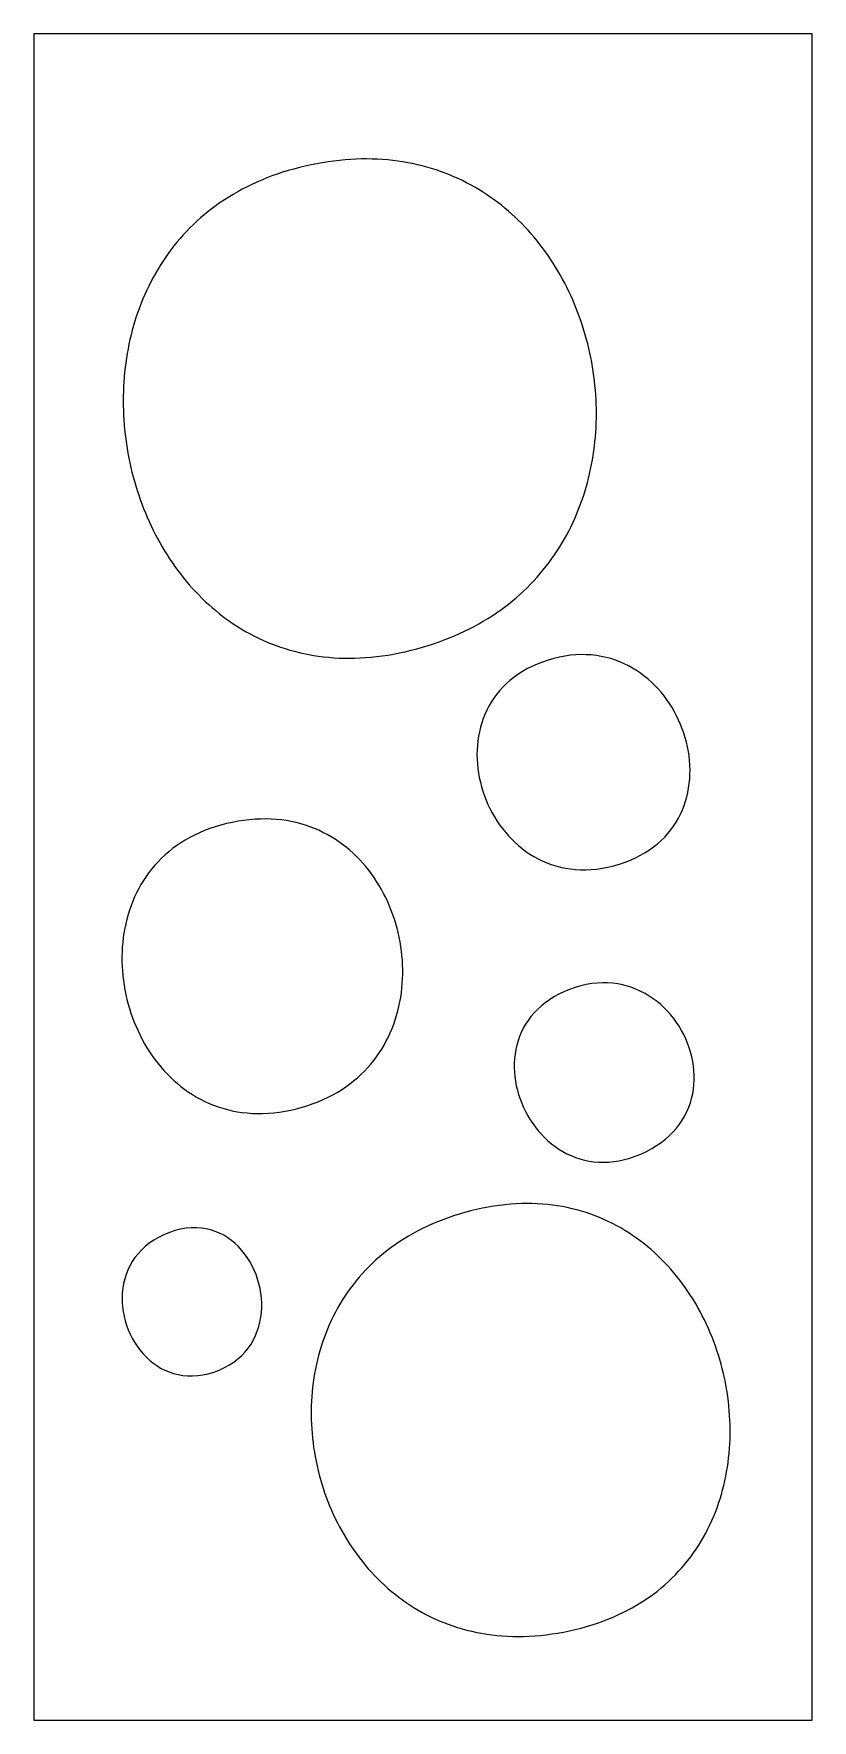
# Model space of a CAD drawing. Header units: millimetres. Extents: x 45 to 154, y 24 to 260.
import ezdxf

# ---------------------------------------------------------------- set-up
doc = ezdxf.new("R2010")
doc.units = ezdxf.units.MM
doc.layers.get('0').update_dxf_attribs({"linetype": 'CONTINUOUS'})

msp = doc.modelspace()

# ---------------------------------------------------------------- linework, layer by layer
for p, q in [((80.6144, 240.8443), (79.8471, 240.6076)), ((81.3956, 241.0672), (80.6144, 240.8443)), ((82.1908, 241.276), (81.3956, 241.0672)), ((83, 241.4707), (82.1908, 241.276)), ((83.8216, 241.6507), (83, 241.4706)), ((84.6361, 241.8125), (83.8216, 241.6507)), ((85.4437, 241.9562), (84.6361, 241.8125)), ((86.2441, 242.0819), (85.4437, 241.9562)), ((87.0374, 242.19), (86.2441, 242.0819)), ((87.8235, 242.2805), (87.0374, 242.19)), ((88.6023, 242.3538), (87.8235, 242.2805)), ((89.3739, 242.4099), (88.6023, 242.3538)), ((90.1382, 242.4492), (89.3739, 242.4099)), ((90.8951, 242.4717), (90.1382, 242.4492)), ((91.6446, 242.4778), (90.8951, 242.4717)), ((92.3867, 242.4675), (91.6446, 242.4778)), ((93.1212, 242.4412), (92.3867, 242.4675)), ((93.8482, 242.399), (93.1212, 242.4412)), ((94.5677, 242.3411), (93.8482, 242.399)), ((95.2795, 242.2677), (94.5677, 242.3411)), ((95.9836, 242.1791), (95.2795, 242.2677)), ((96.6801, 242.0754), (95.9836, 242.1791)), ((97.3688, 241.9568), (96.6801, 242.0754)), ((98.0497, 241.8236), (97.3688, 241.9568)), ((98.7227, 241.6759), (98.0497, 241.8236)), ((99.3879, 241.5139), (98.7227, 241.6759)), ((100.0452, 241.3379), (99.3879, 241.5139)), ((100.6944, 241.148), (100.0452, 241.3379)), ((101.3357, 240.9445), (100.6944, 241.148)), ((101.9689, 240.7276), (101.3357, 240.9445)), ((102.594, 240.4974), (101.9689, 240.7276)), ((74.8612, 238.5807), (74.2035, 238.2409)), ((75.5325, 238.9083), (74.8612, 238.5807)), ((76.2174, 239.2236), (75.5325, 238.9083)), ((76.9159, 239.5264), (76.2174, 239.2236)), ((77.6281, 239.8164), (76.9159, 239.5264)), ((78.354, 240.0934), (77.6281, 239.8164)), ((79.0936, 240.3572), (78.354, 240.0934)), ((79.8471, 240.6076), (79.0936, 240.3572)), ((103.211, 240.2541), (102.594, 240.4974)), ((103.8197, 239.998), (103.211, 240.2541)), ((104.4203, 239.7293), (103.8197, 239.998)), ((105.0126, 239.4482), (104.4203, 239.7293)), ((105.5965, 239.1548), (105.0126, 239.4482)), ((106.1721, 238.8495), (105.5965, 239.1548)), ((106.7393, 238.5322), (106.1721, 238.8495)), ((107.2981, 238.2034), (106.7393, 238.5322)), ((71.1162, 236.3681), (70.5387, 235.9603)), ((71.7069, 236.7652), (71.1162, 236.3681)), ((72.311, 237.1512), (71.7069, 236.7652)), ((72.9284, 237.526), (72.311, 237.1512)), ((73.5592, 237.8893), (72.9284, 237.526)), ((74.2035, 238.2409), (73.5592, 237.8893)), ((107.8483, 237.8632), (107.2981, 238.2034)), ((108.39, 237.5117), (107.8483, 237.8632)), ((108.9232, 237.1493), (108.39, 237.5117)), ((109.4477, 236.776), (108.9232, 237.1493)), ((109.9636, 236.3922), (109.4477, 236.776)), ((110.4707, 235.9979), (109.9636, 236.3922)), ((67.8487, 233.7667), (67.3499, 233.2986)), ((68.3606, 234.2252), (67.8487, 233.7667)), ((68.8854, 234.6741), (68.3606, 234.2252)), ((69.4234, 235.1131), (68.8854, 234.6741)), ((69.9745, 235.5418), (69.4234, 235.1131)), ((70.5387, 235.9603), (69.9745, 235.5418)), ((110.9691, 235.5934), (110.4707, 235.9979)), ((111.4587, 235.179), (110.9691, 235.5934)), ((111.9395, 234.7548), (111.4587, 235.179)), ((112.4114, 234.3209), (111.9395, 234.7548)), ((112.8744, 233.8777), (112.4114, 234.3209)), ((113.3284, 233.4254), (112.8744, 233.8777)), ((65.4836, 231.3357), (65.0491, 230.8234)), ((65.9309, 231.8396), (65.4836, 231.3357)), ((66.3911, 232.3348), (65.9309, 231.8396)), ((66.864, 232.8212), (66.3911, 232.3348)), ((67.3499, 233.2986), (66.864, 232.8212)), ((113.7734, 232.964), (113.3284, 233.4254)), ((114.2093, 232.4939), (113.7734, 232.964)), ((114.6361, 232.0152), (114.2093, 232.4939)), ((115.0538, 231.5281), (114.6361, 232.0152)), ((115.4624, 231.0329), (115.0538, 231.5281)), ((63.8216, 229.2384), (63.4377, 228.6947)), ((64.2181, 229.7745), (63.8216, 229.2384)), ((64.6273, 230.303), (64.2181, 229.7745)), ((65.0491, 230.8234), (64.6273, 230.303)), ((115.8616, 230.5297), (115.4624, 231.0329)), ((116.2517, 230.0188), (115.8616, 230.5297)), ((116.6324, 229.5003), (116.2517, 230.0188)), ((117.0037, 228.9744), (116.6324, 229.5003)), ((117.3656, 228.4414), (117.0037, 228.9744)), ((62.361, 227.0206), (62.027, 226.4489)), ((62.7075, 227.5856), (62.361, 227.0206)), ((63.0663, 228.1437), (62.7075, 227.5856)), ((63.4377, 228.6947), (63.0663, 228.1437)), ((117.7181, 227.9015), (117.3656, 228.4414)), ((118.0612, 227.3548), (117.7181, 227.9015)), ((118.3946, 226.8016), (118.0612, 227.3548)), ((118.7185, 226.242), (118.3946, 226.8016)), ((61.0989, 224.6962), (60.8141, 224.1002)), ((61.396, 225.2865), (61.0989, 224.6962)), ((61.7054, 225.8708), (61.396, 225.2865)), ((62.027, 226.4489), (61.7054, 225.8708)), ((119.0328, 225.6764), (118.7185, 226.242)), ((119.3374, 225.1047), (119.0328, 225.6764)), ((119.6324, 224.5274), (119.3374, 225.1047)), ((119.9175, 223.9446), (119.6324, 224.5274)), ((60.0324, 222.2794), (59.796, 221.6623)), ((60.2809, 222.8915), (60.0324, 222.2794)), ((60.5414, 223.4985), (60.2809, 222.8915)), ((60.8141, 224.1002), (60.5414, 223.4985)), ((120.1929, 223.3564), (119.9175, 223.9446)), ((120.4585, 222.7631), (120.1929, 223.3564)), ((120.7141, 222.1649), (120.4585, 222.7631)), ((120.9599, 221.562), (120.7141, 222.1649)), ((59.1586, 219.7839), (58.9699, 219.1494)), ((59.3592, 220.4144), (59.1586, 219.7839)), ((59.5716, 221.0406), (59.3592, 220.4144)), ((59.796, 221.6623), (59.5716, 221.0406)), ((121.1956, 220.9545), (120.9599, 221.562)), ((121.4214, 220.3428), (121.1956, 220.9545)), ((121.6371, 219.727), (121.4214, 220.3428)), ((121.8428, 219.1073), (121.6371, 219.727)), ((58.4746, 217.2238), (58.3329, 216.5753)), ((58.628, 217.8691), (58.4746, 217.2238)), ((58.7931, 218.511), (58.628, 217.8691)), ((58.9699, 219.1494), (58.7931, 218.511)), ((122.0382, 218.4839), (121.8428, 219.1073)), ((122.2235, 217.857), (122.0382, 218.4839)), ((122.3986, 217.2268), (122.2235, 217.857)), ((122.5634, 216.5935), (122.3986, 217.2268)), ((58.0844, 215.2697), (57.9775, 214.613)), ((58.2029, 215.9239), (58.0844, 215.2697)), ((58.3329, 216.5753), (58.2029, 215.9239)), ((122.7179, 215.9573), (122.5634, 216.5935)), ((122.8621, 215.3185), (122.7179, 215.9573)), ((122.9958, 214.6772), (122.8621, 215.3185)), ((57.7256, 212.6301), (57.6644, 211.9656)), ((57.7982, 213.293), (57.7256, 212.6301)), ((57.8821, 213.9541), (57.7982, 213.293)), ((57.9775, 214.613), (57.8821, 213.9541)), ((123.1191, 214.0336), (122.9958, 214.6772)), ((123.2319, 213.388), (123.1191, 214.0336)), ((123.3342, 212.7405), (123.2319, 213.388)), ((123.4259, 212.0913), (123.3342, 212.7405)), ((57.576, 210.6324), (57.5486, 209.9643)), ((57.6146, 211.2996), (57.576, 210.6324)), ((57.6644, 211.9656), (57.6146, 211.2996)), ((123.507, 211.4407), (123.4259, 212.0913)), ((123.5775, 210.7888), (123.507, 211.4407)), ((123.6372, 210.1358), (123.5775, 210.7888)), ((123.6862, 209.482), (123.6372, 210.1358)), ((57.5325, 209.2954), (57.5274, 208.6259)), ((57.5274, 208.6259), (57.5335, 207.9561)), ((57.5486, 209.9643), (57.5325, 209.2954)), ((57.5335, 207.9561), (57.5506, 207.2862)), ((123.7244, 208.8276), (123.6862, 209.482)), ((123.7517, 208.1727), (123.7244, 208.8276)), ((123.7682, 207.5176), (123.7517, 208.1727)), ((57.5506, 207.2862), (57.5787, 206.6164)), ((57.5787, 206.6164), (57.6178, 205.9469)), ((57.6178, 205.9469), (57.6677, 205.278)), ((123.7246, 204.8988), (123.752, 205.5528)), ((123.752, 205.5528), (123.7684, 206.2075)), ((123.7738, 206.8625), (123.7682, 207.5176)), ((123.7684, 206.2075), (123.7738, 206.8625)), ((57.6677, 205.278), (57.7286, 204.6098)), ((57.7286, 204.6098), (57.8002, 203.9426)), ((57.8002, 203.9426), (57.8827, 203.2766)), ((57.8827, 203.2766), (57.9758, 202.6121)), ((123.5755, 202.9421), (123.6364, 203.5932)), ((123.6364, 203.5932), (123.686, 204.2455)), ((123.686, 204.2455), (123.7246, 204.8988)), ((57.9758, 202.6121), (58.0797, 201.9491)), ((58.0797, 201.9491), (58.1942, 201.288)), ((58.1942, 201.288), (58.3193, 200.629)), ((58.3193, 200.629), (58.4549, 199.9723)), ((123.2194, 200.3536), (123.3254, 200.9979)), ((123.3254, 200.9979), (123.4201, 201.6443)), ((123.4201, 201.6443), (123.5034, 202.2924)), ((123.5034, 202.2924), (123.5755, 202.9421)), ((58.4549, 199.9723), (58.6011, 199.318)), ((58.6011, 199.318), (58.7577, 198.6665)), ((58.7577, 198.6665), (58.9247, 198.018)), ((122.681, 197.8002), (122.8328, 198.4346)), ((122.8328, 198.4346), (122.9732, 199.0717)), ((122.9732, 199.0717), (123.102, 199.7114)), ((123.102, 199.7114), (123.2194, 200.3536)), ((58.9247, 198.018), (59.1021, 197.3726)), ((59.1021, 197.3726), (59.2898, 196.7305)), ((59.2898, 196.7305), (59.4878, 196.0921)), ((59.4878, 196.0921), (59.696, 195.4575)), ((121.9574, 195.295), (122.1558, 195.9161)), ((122.1558, 195.9161), (122.3425, 196.5408)), ((122.3425, 196.5408), (122.5176, 197.1689)), ((122.5176, 197.1689), (122.681, 197.8002)), ((59.696, 195.4575), (59.9144, 194.8269)), ((59.9144, 194.8269), (60.143, 194.2006)), ((60.143, 194.2006), (60.3816, 193.5787)), ((60.3816, 193.5787), (60.6303, 192.9616)), ((121.2916, 193.4556), (121.5254, 194.0646)), ((121.5254, 194.0646), (121.7473, 194.6778)), ((121.7473, 194.6778), (121.9574, 195.295)), ((60.6303, 192.9616), (60.889, 192.3493)), ((60.889, 192.3493), (61.1577, 191.7422)), ((61.1577, 191.7422), (61.4363, 191.1404)), ((120.2374, 191.066), (120.5189, 191.656)), ((120.5189, 191.656), (120.7884, 192.2511)), ((120.7884, 192.2511), (121.046, 192.851)), ((121.046, 192.851), (121.2916, 193.4556)), ((61.4363, 191.1404), (61.7247, 190.5441)), ((61.7247, 190.5441), (62.023, 189.9537)), ((62.023, 189.9537), (62.3311, 189.3692)), ((62.3311, 189.3692), (62.6489, 188.791)), ((118.9905, 188.7603), (119.3204, 189.3281)), ((119.3204, 189.3281), (119.6382, 189.9018)), ((119.6382, 189.9018), (119.9439, 190.4812)), ((119.9439, 190.4812), (120.2374, 191.066)), ((62.6489, 188.791), (62.9764, 188.2192)), ((62.9764, 188.2192), (63.3135, 187.654)), ((63.3135, 187.654), (63.6602, 187.0957)), ((63.6602, 187.0957), (64.0165, 186.5445)), ((64.0165, 186.5445), (64.3823, 186.0006)), ((117.1565, 186.0161), (117.548, 186.5516)), ((117.548, 186.5516), (117.9271, 187.094)), ((117.9271, 187.094), (118.2938, 187.643)), ((118.2938, 187.643), (118.6483, 188.1985)), ((118.6483, 188.1985), (118.9905, 188.7603)), ((64.3823, 186.0006), (64.7575, 185.4643)), ((64.7575, 185.4643), (65.1422, 184.9357)), ((65.1422, 184.9357), (65.5363, 184.415)), ((65.5363, 184.415), (65.9396, 183.9025)), ((115.4657, 183.9468), (115.9072, 184.4528)), ((115.9072, 184.4528), (116.3361, 184.9665)), ((116.3361, 184.9665), (116.7526, 185.4876)), ((116.7526, 185.4876), (117.1565, 186.0161)), ((65.9396, 183.9025), (66.3523, 183.3984)), ((66.3523, 183.3984), (66.7742, 182.9029)), ((66.7742, 182.9029), (67.2052, 182.4163)), ((67.2052, 182.4163), (67.6455, 181.9387)), ((67.6455, 181.9387), (68.0948, 181.4704)), ((113.0681, 181.5391), (113.5731, 182.0037)), ((113.5731, 182.0037), (114.0653, 182.4769)), ((114.0653, 182.4769), (114.5448, 182.9586)), ((114.5448, 182.9586), (115.0116, 183.4487)), ((115.0116, 183.4487), (115.4657, 183.9468)), ((68.0948, 181.4704), (68.5532, 181.0116)), ((68.5532, 181.0116), (69.0206, 180.5625)), ((69.0206, 180.5625), (69.4969, 180.1233)), ((69.4969, 180.1233), (69.9822, 179.6942)), ((69.9822, 179.6942), (70.4764, 179.2755)), ((110.3498, 179.3541), (110.9194, 179.7721)), ((110.9194, 179.7721), (111.476, 180.1998)), ((111.476, 180.1998), (112.0196, 180.637)), ((112.0196, 180.637), (112.5503, 181.0835)), ((112.5503, 181.0835), (113.0681, 181.5391)), ((70.4764, 179.2755), (70.9794, 178.8674)), ((70.9794, 178.8674), (71.4911, 178.4701)), ((71.4911, 178.4701), (72.0116, 178.0838)), ((72.0116, 178.0838), (72.5408, 177.7087)), ((72.5408, 177.7087), (73.0787, 177.3451)), ((73.0787, 177.3451), (73.6251, 176.9931)), ((105.9951, 176.7173), (106.6569, 177.0616)), ((106.6569, 177.0616), (107.3054, 177.417)), ((107.3054, 177.417), (107.9406, 177.7834)), ((107.9406, 177.7834), (108.5627, 178.1605)), ((108.5627, 178.1605), (109.1715, 178.5481)), ((109.1715, 178.5481), (109.7672, 178.946)), ((109.7672, 178.946), (110.3498, 179.3541)), ((73.6251, 176.9931), (74.1801, 176.6531)), ((74.1801, 176.6531), (74.7437, 176.3251)), ((74.7437, 176.3251), (75.3156, 176.0095)), ((75.3156, 176.0095), (75.8961, 175.7064)), ((75.8961, 175.7064), (76.4848, 175.4161)), ((76.4848, 175.4161), (77.082, 175.1388)), ((77.082, 175.1388), (77.6874, 174.8746)), ((77.6874, 174.8746), (78.301, 174.6239)), ((100.9863, 174.6361), (101.7425, 174.8968)), ((101.7425, 174.8968), (102.485, 175.17)), ((102.485, 175.17), (103.214, 175.4555)), ((103.214, 175.4555), (103.9295, 175.7533)), ((103.9295, 175.7533), (104.6314, 176.0629)), ((104.6314, 176.0629), (105.32, 176.3843)), ((105.32, 176.3843), (105.9951, 176.7173)), ((78.301, 174.6239), (78.9228, 174.3868)), ((78.9228, 174.3868), (79.5528, 174.1635)), ((79.5528, 174.1635), (80.1909, 173.9544)), ((80.1909, 173.9544), (80.8371, 173.7595)), ((80.8371, 173.7595), (81.4913, 173.5791)), ((81.4913, 173.5791), (82.1534, 173.4134)), ((82.1534, 173.4134), (82.8235, 173.2627)), ((82.8235, 173.2627), (83.5014, 173.1272)), ((83.5014, 173.1272), (84.1872, 173.007)), ((84.1872, 173.007), (84.8807, 172.9024)), ((84.8807, 172.9024), (85.582, 172.8136)), ((85.582, 172.8136), (86.291, 172.7409)), ((86.291, 172.7409), (87.0077, 172.6844)), ((87.0077, 172.6844), (87.732, 172.6444)), ((87.732, 172.6444), (88.4638, 172.6211)), ((88.4638, 172.6211), (89.2031, 172.6147)), ((89.2031, 172.6147), (89.9499, 172.6254)), ((89.9499, 172.6254), (90.7042, 172.6535)), ((90.7042, 172.6535), (91.4658, 172.6991)), ((91.4658, 172.6991), (92.2347, 172.7625)), ((92.2347, 172.7625), (93.011, 172.8439)), ((93.011, 172.8439), (93.7945, 172.9435)), ((93.7945, 172.9435), (94.5851, 173.0615)), ((94.5851, 173.0615), (95.383, 173.1982)), ((95.383, 173.1982), (96.1879, 173.3538)), ((96.1879, 173.3538), (97, 173.5285)), ((97, 173.5285), (97.8248, 173.7232)), ((97.8248, 173.7232), (98.6358, 173.9316)), ((98.6358, 173.9316), (99.433, 174.1534)), ((99.433, 174.1534), (100.2165, 174.3883)), ((100.2165, 174.3883), (100.9863, 174.6361)), ((117, 172.3472), (116.2125, 172.0813)), ((117.7993, 172.5772), (117, 172.3472)), ((118.5876, 172.765), (117.7993, 172.5772)), ((119.3646, 172.9117), (118.5876, 172.765)), ((120.1298, 173.0184), (119.3646, 172.9117)), ((120.8829, 173.086), (120.1298, 173.0184)), ((121.6235, 173.1157), (120.8829, 173.086)), ((122.3513, 173.1083), (121.6235, 173.1157)), ((123.0658, 173.0651), (122.3513, 173.1083)), ((123.7668, 172.987), (123.0658, 173.0651)), ((124.4538, 172.875), (123.7668, 172.987)), ((125.1265, 172.7303), (124.4538, 172.875)), ((125.7845, 172.5538), (125.1265, 172.7303)), ((126.4275, 172.3466), (125.7845, 172.5538)), ((127.055, 172.1097), (126.4275, 172.3466)), ((112.2145, 169.9395), (111.666, 169.5011)), ((112.796, 170.3563), (112.2145, 169.9395)), ((113.4111, 170.7506), (112.796, 170.3563)), ((114.0599, 171.1213), (113.4111, 170.7506)), ((114.7428, 171.4674), (114.0599, 171.1213)), ((115.4602, 171.7877), (114.7428, 171.4674)), ((116.2125, 172.0813), (115.4602, 171.7877)), ((127.6667, 171.8442), (127.055, 172.1097)), ((128.2622, 171.551), (127.6667, 171.8442)), ((128.8412, 171.2314), (128.2622, 171.551)), ((129.4033, 170.8862), (128.8412, 171.2314)), ((129.9481, 170.5165), (129.4033, 170.8862)), ((130.4752, 170.1234), (129.9481, 170.5165)), ((130.9844, 169.7079), (130.4752, 170.1234)), ((110.2157, 168.0676), (109.7961, 167.5538)), ((110.6669, 168.5641), (110.2157, 168.0676)), ((111.1503, 169.0423), (110.6669, 168.5641)), ((111.666, 169.5011), (111.1503, 169.0423)), ((131.4751, 169.271), (130.9844, 169.7079)), ((131.9471, 168.8138), (131.4751, 169.271)), ((132.4, 168.3374), (131.9471, 168.8138)), ((132.8334, 167.8427), (132.4, 168.3374)), ((133.2469, 167.3308), (132.8334, 167.8427)), ((108.4279, 165.3465), (108.1617, 164.7619)), ((108.7242, 165.919), (108.4279, 165.3465)), ((109.0507, 166.4784), (108.7242, 165.919)), ((109.4079, 167.0237), (109.0507, 166.4784)), ((109.7961, 167.5538), (109.4079, 167.0237)), ((133.6402, 166.8027), (133.2469, 167.3308)), ((134.0129, 166.2595), (133.6402, 166.8027)), ((134.3646, 165.7023), (134.0129, 166.2595)), ((134.695, 165.132), (134.3646, 165.7023)), ((107.5393, 162.9464), (107.3895, 162.3241)), ((107.7177, 163.5608), (107.5393, 162.9464)), ((107.9251, 164.1663), (107.7177, 163.5608)), ((108.1617, 164.7619), (107.9251, 164.1663)), ((135.0036, 164.5497), (134.695, 165.132)), ((135.2902, 163.9564), (135.0036, 164.5497)), ((135.5544, 163.3532), (135.2902, 163.9564)), ((135.7957, 162.7412), (135.5544, 163.3532)), ((107.1741, 161.0602), (107.108, 160.4207)), ((107.2679, 161.6951), (107.1741, 161.0602)), ((107.3895, 162.3241), (107.2679, 161.6951)), ((136.0138, 162.1213), (135.7957, 162.7412)), ((136.2084, 161.4946), (136.0138, 162.1213)), ((136.3791, 160.8621), (136.2084, 161.4946)), ((136.5255, 160.225), (136.3791, 160.8621)), ((107.069, 159.7776), (107.0568, 159.1318)), ((107.0568, 159.1318), (107.0712, 158.4845)), ((107.108, 160.4207), (107.069, 159.7776)), ((107.0712, 158.4845), (107.1117, 157.8367)), ((136.6472, 159.5841), (136.5255, 160.225)), ((136.7439, 158.9406), (136.6472, 159.5841)), ((136.8151, 158.2955), (136.7439, 158.9406)), ((136.8607, 157.6498), (136.8151, 158.2955)), ((107.1117, 157.8367), (107.178, 157.1894)), ((107.178, 157.1894), (107.2697, 156.5438)), ((107.2697, 156.5438), (107.3866, 155.9008)), ((107.3866, 155.9008), (107.5282, 155.2615)), ((136.8389, 155.7199), (136.8729, 156.361)), ((136.88, 157.0046), (136.8607, 157.6498)), ((136.8729, 156.361), (136.88, 157.0046)), ((107.5282, 155.2615), (107.6942, 154.6269)), ((107.6942, 154.6269), (107.8843, 153.9982)), ((107.8843, 153.9982), (108.0982, 153.3763)), ((136.4267, 153.2018), (136.5719, 153.8223)), ((136.5719, 153.8223), (136.6888, 154.4495)), ((136.6888, 154.4495), (136.7776, 155.0823)), ((136.7776, 155.0823), (136.8389, 155.7199)), ((108.0982, 153.3763), (108.3353, 152.7623)), ((108.3353, 152.7623), (108.5955, 152.1572)), ((108.5955, 152.1572), (108.8784, 151.5622)), ((108.8784, 151.5622), (109.1836, 150.9781)), ((135.555, 150.8078), (135.8173, 151.391)), ((135.8173, 151.391), (136.0498, 151.9851)), ((136.0498, 151.9851), (136.2528, 152.5891)), ((136.2528, 152.5891), (136.4267, 153.2018)), ((69.6523, 148.7708), (68.9185, 148.4933)), ((70.4103, 149.026), (69.6523, 148.7708)), ((71.1928, 149.2582), (70.4103, 149.026)), ((72, 149.4668), (71.1928, 149.2582)), ((72.8205, 149.6494), (72, 149.4668)), ((73.6294, 149.8014), (72.8205, 149.6494)), ((74.4267, 149.9233), (73.6294, 149.8014)), ((75.2121, 150.0157), (74.4267, 149.9233)), ((75.9855, 150.0791), (75.2121, 150.0157)), ((76.7469, 150.1142), (75.9855, 150.0791)), ((77.496, 150.1214), (76.7469, 150.1142)), ((78.2329, 150.1015), (77.496, 150.1214)), ((78.9572, 150.0549), (78.2329, 150.1015)), ((79.669, 149.9822), (78.9572, 150.0549)), ((80.3681, 149.884), (79.669, 149.9822)), ((81.0544, 149.7609), (80.3681, 149.884)), ((81.7277, 149.6134), (81.0544, 149.7609)), ((82.388, 149.4422), (81.7277, 149.6134)), ((83.035, 149.2478), (82.388, 149.4422)), ((83.6687, 149.0307), (83.035, 149.2478)), ((84.289, 148.7916), (83.6687, 149.0307)), ((84.8957, 148.531), (84.289, 148.7916)), ((109.1836, 150.9781), (109.5108, 150.4062)), ((109.5108, 150.4062), (109.8597, 149.8475)), ((109.8597, 149.8475), (110.2298, 149.3029)), ((110.2298, 149.3029), (110.6208, 148.7736)), ((110.6208, 148.7736), (111.0325, 148.2606)), ((134.2001, 148.6045), (134.5854, 149.1338)), ((134.5854, 149.1338), (134.9394, 149.6782)), ((134.9394, 149.6782), (135.2625, 150.2365)), ((135.2625, 150.2365), (135.555, 150.8078)), ((65.0181, 146.3931), (64.4503, 145.9764)), ((65.6092, 146.7918), (65.0181, 146.3931)), ((66.2237, 147.1719), (65.6092, 146.7918)), ((66.8617, 147.5327), (66.2237, 147.1719)), ((67.5234, 147.8736), (66.8617, 147.5327)), ((68.209, 148.194), (67.5234, 147.8736)), ((68.9185, 148.4933), (68.209, 148.194)), ((85.4887, 148.2495), (84.8957, 148.531)), ((86.0678, 147.9477), (85.4887, 148.2495)), ((86.633, 147.6261), (86.0678, 147.9477)), ((87.1842, 147.2853), (86.633, 147.6261)), ((87.7211, 146.926), (87.1842, 147.2853)), ((88.2438, 146.5486), (87.7211, 146.926)), ((88.7519, 146.1537), (88.2438, 146.5486)), ((111.0325, 148.2606), (111.4644, 147.765)), ((111.4644, 147.765), (111.9162, 147.2877)), ((111.9162, 147.2877), (112.3875, 146.8299)), ((112.3875, 146.8299), (112.878, 146.3926)), ((112.878, 146.3926), (113.3874, 145.9769)), ((131.7909, 146.2199), (132.3383, 146.6584)), ((132.3383, 146.6584), (132.8526, 147.1172)), ((132.8526, 147.1172), (133.334, 147.5951)), ((133.334, 147.5951), (133.7831, 148.0913)), ((133.7831, 148.0913), (134.2001, 148.6045)), ((62.4086, 144.142), (61.9548, 143.6445)), ((62.8849, 144.6245), (62.4086, 144.142)), ((63.3839, 145.0915), (62.8849, 144.6245)), ((63.9056, 145.5424), (63.3839, 145.0915)), ((64.4503, 145.9764), (63.9056, 145.5424)), ((89.2455, 145.742), (88.7519, 146.1537)), ((89.7245, 145.3139), (89.2455, 145.742)), ((90.1885, 144.8701), (89.7245, 145.3139)), ((90.6377, 144.4112), (90.1885, 144.8701)), ((91.0718, 143.9377), (90.6377, 144.4112)), ((113.3874, 145.9769), (113.9153, 145.5837)), ((113.9153, 145.5837), (114.4614, 145.2142)), ((114.4614, 145.2142), (115.0253, 144.8694)), ((115.0253, 144.8694), (115.6066, 144.5503)), ((115.6066, 144.5503), (116.2051, 144.2581)), ((116.2051, 144.2581), (116.8203, 143.9937)), ((116.8203, 143.9937), (117.4519, 143.7581)), ((127, 143.804), (127.7897, 144.0717)), ((127.7897, 144.0717), (128.5438, 144.367)), ((128.5438, 144.367), (129.2625, 144.6888)), ((129.2625, 144.6888), (129.9462, 145.036)), ((129.9462, 145.036), (130.5952, 145.4076)), ((130.5952, 145.4076), (131.21, 145.8026)), ((131.21, 145.8026), (131.7909, 146.2199)), ((60.7268, 142.0691), (60.3615, 141.5183)), ((61.114, 142.6075), (60.7268, 142.0691)), ((61.5233, 143.1328), (61.114, 142.6075)), ((61.9548, 143.6445), (61.5233, 143.1328)), ((91.4907, 143.4501), (91.0718, 143.9377)), ((91.8942, 142.9492), (91.4907, 143.4501)), ((92.2824, 142.4353), (91.8942, 142.9492)), ((92.6549, 141.9092), (92.2824, 142.4353)), ((93.0118, 141.3714), (92.6549, 141.9092)), ((117.4519, 143.7581), (118.0997, 143.5526)), ((118.0997, 143.5526), (118.7631, 143.378)), ((118.7631, 143.378), (119.442, 143.2355)), ((119.442, 143.2355), (120.1358, 143.1261)), ((120.1358, 143.1261), (120.8444, 143.0508)), ((120.8444, 143.0508), (121.5673, 143.0107)), ((121.5673, 143.0107), (122.3042, 143.0069)), ((122.3042, 143.0069), (123.0547, 143.0404)), ((123.0547, 143.0404), (123.8186, 143.1122)), ((123.8186, 143.1122), (124.5954, 143.2234)), ((124.5954, 143.2234), (125.3848, 143.3751)), ((125.3848, 143.3751), (126.1864, 143.5682)), ((126.1864, 143.5682), (127, 143.804)), ((59.3953, 139.7976), (59.1161, 139.2033)), ((59.6959, 140.3819), (59.3953, 139.7976)), ((60.0179, 140.9557), (59.6959, 140.3819)), ((60.3615, 141.5183), (60.0179, 140.9557)), ((93.3528, 140.8224), (93.0118, 141.3714)), ((93.6779, 140.2629), (93.3528, 140.8224)), ((93.987, 139.6933), (93.6779, 140.2629)), ((94.2799, 139.1144), (93.987, 139.6933)), ((58.4045, 137.3673), (58.2089, 136.7396)), ((58.6208, 137.9876), (58.4045, 137.3673)), ((58.8579, 138.5998), (58.6208, 137.9876)), ((59.1161, 139.2033), (58.8579, 138.5998)), ((94.5564, 138.5266), (94.2799, 139.1144)), ((94.8165, 137.9305), (94.5564, 138.5266)), ((95.06, 137.3268), (94.8165, 137.9305)), ((95.2869, 136.7159), (95.06, 137.3268)), ((57.7446, 134.8181), (57.6303, 134.1669)), ((57.8791, 135.4644), (57.7446, 134.8181)), ((58.0338, 136.1051), (57.8791, 135.4644)), ((58.2089, 136.7396), (58.0338, 136.1051)), ((95.4969, 136.0985), (95.2869, 136.7159)), ((95.69, 135.4751), (95.4969, 136.0985)), ((95.8661, 134.8464), (95.69, 135.4751)), ((96.025, 134.2128), (95.8661, 134.8464)), ((57.4061, 132.1898), (57.3706, 131.525)), ((57.4612, 132.8521), (57.4061, 132.1898)), ((57.5358, 133.5114), (57.4612, 132.8521)), ((57.6303, 134.1669), (57.5358, 133.5114)), ((96.1665, 133.5749), (96.025, 134.2128)), ((96.2906, 132.9334), (96.1665, 133.5749)), ((96.3972, 132.2888), (96.2906, 132.9334)), ((96.4861, 131.6417), (96.3972, 132.2888)), ((57.3706, 131.525), (57.3544, 130.8584)), ((57.3544, 130.8584), (57.3573, 130.1906)), ((57.3573, 130.1906), (57.3793, 129.5222)), ((96.5571, 130.9926), (96.4861, 131.6417)), ((96.6103, 130.3422), (96.5571, 130.9926)), ((96.6453, 129.6909), (96.6103, 130.3422)), ((57.3793, 129.5222), (57.4201, 128.8538)), ((57.4201, 128.8538), (57.4797, 128.1861)), ((57.4797, 128.1861), (57.5579, 127.5197)), ((57.5579, 127.5197), (57.6545, 126.8552)), ((96.6026, 127.0894), (96.641, 127.7381)), ((96.641, 127.7381), (96.6608, 128.3883)), ((96.6622, 129.0394), (96.6453, 129.6909)), ((96.6608, 128.3883), (96.6622, 129.0394)), ((57.6545, 126.8552), (57.7693, 126.1932)), ((57.7693, 126.1932), (57.9023, 125.5343)), ((57.9023, 125.5343), (58.0533, 124.8792)), ((96.261, 124.5211), (96.3748, 125.158)), ((96.3748, 125.158), (96.4696, 125.7988)), ((96.4696, 125.7988), (96.5455, 126.4428)), ((96.5455, 126.4428), (96.6026, 127.0894)), ((117.8278, 125.2175), (117.1896, 124.8163)), ((118.5086, 125.5923), (117.8278, 125.2175)), ((119.2327, 125.9395), (118.5086, 125.5923)), ((120.0008, 126.2577), (119.2327, 125.9395)), ((120.7973, 126.5386), (120.0007, 126.2577)), ((121.5842, 126.7675), (120.7973, 126.5386)), ((122.3606, 126.9459), (121.5842, 126.7675)), ((123.1257, 127.0752), (122.3606, 126.9459)), ((123.8789, 127.157), (123.1257, 127.0752)), ((124.6195, 127.1928), (123.8789, 127.157)), ((125.3467, 127.1839), (124.6195, 127.1928)), ((126.0599, 127.1321), (125.3467, 127.1839)), ((126.7583, 127.0386), (126.0599, 127.1321)), ((127.4413, 126.905), (126.7583, 127.0386)), ((128.1082, 126.7329), (127.4413, 126.905)), ((128.7582, 126.5236), (128.1082, 126.7329)), ((129.3906, 126.2788), (128.7582, 126.5236)), ((130.0047, 125.9998), (129.3906, 126.2788)), ((130.5999, 125.6882), (130.0047, 125.9998)), ((131.1755, 125.3454), (130.5999, 125.6882)), ((131.7306, 124.973), (131.1755, 125.3454)), ((58.0533, 124.8792), (58.222, 124.2285)), ((58.222, 124.2285), (58.4085, 123.5828)), ((58.4085, 123.5828), (58.6124, 122.9427)), ((58.6124, 122.9427), (58.8338, 122.3089)), ((95.8038, 122.6387), (95.9756, 123.2608)), ((95.9756, 123.2608), (96.1279, 123.8885)), ((96.1279, 123.8885), (96.261, 124.5211)), ((115.051, 122.9767), (114.6169, 122.4651)), ((115.5247, 123.4691), (115.051, 122.9767)), ((116.0387, 123.9407), (115.5247, 123.4691)), ((116.5934, 124.3902), (116.0387, 123.9407)), ((117.1896, 124.8163), (116.5934, 124.3902)), ((132.2647, 124.5724), (131.7306, 124.973)), ((132.7769, 124.1452), (132.2647, 124.5724)), ((133.2667, 123.6929), (132.7769, 124.1452)), ((133.7333, 123.2168), (133.2667, 123.6929)), ((134.176, 122.7185), (133.7333, 123.2168)), ((58.8338, 122.3089), (59.0723, 121.682)), ((59.0723, 121.682), (59.3279, 121.0626)), ((59.3279, 121.0626), (59.6004, 120.4513)), ((59.6004, 120.4513), (59.8897, 119.8488)), ((94.92, 120.2169), (95.1707, 120.8112)), ((95.1707, 120.8112), (95.4015, 121.4133)), ((95.4015, 121.4133), (95.6125, 122.0227)), ((95.6125, 122.0227), (95.8038, 122.6387)), ((113.546, 120.8286), (113.2642, 120.2538)), ((113.865, 121.3897), (113.546, 120.8286)), ((114.2217, 121.9356), (113.865, 121.3897)), ((114.6169, 122.4651), (114.2217, 121.9356)), ((134.5941, 122.1996), (134.176, 122.7185)), ((134.9869, 121.6615), (134.5941, 122.1996)), ((135.3537, 121.1056), (134.9869, 121.6615)), ((135.6938, 120.5335), (135.3537, 121.1056)), ((136.0065, 119.9467), (135.6938, 120.5335)), ((59.8897, 119.8488), (60.1956, 119.2556)), ((60.1956, 119.2556), (60.518, 118.6724)), ((60.518, 118.6724), (60.8567, 118.0998)), ((60.8567, 118.0998), (61.2115, 117.5385)), ((93.7154, 117.9293), (94.047, 118.4866)), ((94.047, 118.4866), (94.3583, 119.054)), ((94.3583, 119.054), (94.6492, 119.6309)), ((94.6492, 119.6309), (94.92, 120.2169)), ((112.6358, 118.4614), (112.4966, 117.8459)), ((112.8097, 119.0689), (112.6358, 118.4614)), ((113.019, 119.6668), (112.8097, 119.0689)), ((113.2642, 120.2538), (113.019, 119.6668)), ((136.291, 119.3467), (136.0065, 119.9467)), ((136.5468, 118.7349), (136.291, 119.3467)), ((136.773, 118.1129), (136.5468, 118.7349)), ((136.9689, 117.4821), (136.773, 118.1129)), ((61.2115, 117.5385), (61.5823, 116.989)), ((61.5823, 116.989), (61.9691, 116.452)), ((61.9691, 116.452), (62.3715, 115.9281)), ((62.3715, 115.9281), (62.7894, 115.4179)), ((91.7464, 115.3146), (92.182, 115.8127)), ((92.182, 115.8127), (92.5966, 116.3238)), ((92.5966, 116.3238), (92.9903, 116.8473)), ((92.9903, 116.8473), (93.3632, 117.3827)), ((93.3632, 117.3827), (93.7154, 117.9293)), ((112.2814, 115.9648), (112.2751, 115.331)), ((112.32, 116.5962), (112.2814, 115.9648)), ((112.3915, 117.2237), (112.32, 116.5962)), ((112.4966, 117.8459), (112.3915, 117.2237)), ((137.134, 116.844), (136.9689, 117.4821)), ((137.2674, 116.2001), (137.134, 116.844)), ((137.3684, 115.552), (137.2674, 116.2001)), ((62.7894, 115.4179), (63.2228, 114.9221)), ((63.2228, 114.9221), (63.6715, 114.4412)), ((63.6715, 114.4412), (64.1352, 113.9759)), ((64.1352, 113.9759), (64.6139, 113.5269)), ((64.6139, 113.5269), (65.1074, 113.0947)), ((89.2481, 113.039), (89.7909, 113.4635)), ((89.7909, 113.4635), (90.3119, 113.904)), ((90.3119, 113.904), (90.8115, 114.3597)), ((90.8115, 114.3597), (91.2896, 114.8301)), ((91.2896, 114.8301), (91.7464, 115.3146)), ((112.2751, 115.331), (112.3005, 114.696)), ((112.3005, 114.696), (112.3571, 114.0613)), ((112.3571, 114.0613), (112.4441, 113.4284)), ((112.4441, 113.4284), (112.561, 112.7986)), ((137.4364, 114.9011), (137.3684, 115.552)), ((137.4351, 112.9465), (137.4705, 113.5968)), ((137.4707, 114.2489), (137.4364, 114.9011)), ((137.4705, 113.5968), (137.4707, 114.2489)), ((65.1074, 113.0947), (65.6155, 112.6799)), ((65.6155, 112.6799), (66.1382, 112.2832)), ((66.1382, 112.2832), (66.6752, 111.9053)), ((66.6752, 111.9053), (67.2264, 111.5466)), ((67.2264, 111.5466), (67.7916, 111.2079)), ((67.7916, 111.2079), (68.3708, 110.8898)), ((85.5297, 110.8568), (86.2051, 111.1742)), ((86.2051, 111.1742), (86.858, 111.5108)), ((86.858, 111.5108), (87.4887, 111.8662)), ((87.4887, 111.8662), (88.0972, 112.2397)), ((88.0972, 112.2397), (88.6836, 112.6309)), ((88.6836, 112.6309), (89.2481, 113.039)), ((112.561, 112.7986), (112.7072, 112.1732)), ((112.7072, 112.1732), (112.882, 111.5538)), ((112.882, 111.5538), (113.085, 110.9417)), ((113.085, 110.9417), (113.3153, 110.3383)), ((136.9281, 110.3917), (137.1111, 111.0204)), ((137.1111, 111.0204), (137.2562, 111.6568)), ((137.2562, 111.6568), (137.3639, 112.2993)), ((137.3639, 112.2993), (137.4351, 112.9465)), ((68.3708, 110.8898), (68.9637, 110.5928)), ((68.9637, 110.5928), (69.5702, 110.3177)), ((69.5702, 110.3177), (70.1901, 110.065)), ((70.1901, 110.065), (70.8233, 109.8354)), ((70.8233, 109.8354), (71.4697, 109.6295)), ((71.4697, 109.6295), (72.1291, 109.4478)), ((72.1291, 109.4478), (72.8013, 109.2911)), ((72.8013, 109.2911), (73.4862, 109.1599)), ((73.4862, 109.1599), (74.1836, 109.0549)), ((74.1836, 109.0549), (74.8934, 108.9767)), ((74.8934, 108.9767), (75.6155, 108.926)), ((75.6155, 108.926), (76.3496, 108.9032)), ((76.3496, 108.9032), (77.0957, 108.9091)), ((77.0957, 108.9091), (77.8536, 108.9443)), ((77.8536, 108.9443), (78.6231, 109.0094)), ((78.6231, 109.0094), (79.4041, 109.105)), ((79.4041, 109.105), (80.1964, 109.2318)), ((80.1964, 109.2318), (81, 109.3904)), ((81, 109.3904), (81.8124, 109.5798)), ((81.8124, 109.5798), (82.6017, 109.792)), ((82.6017, 109.792), (83.368, 110.0264)), ((83.368, 110.0264), (84.1113, 110.2824)), ((84.1113, 110.2824), (84.8319, 110.5594)), ((84.8319, 110.5594), (85.5297, 110.8568)), ((113.3153, 110.3383), (113.5726, 109.745)), ((113.5726, 109.745), (113.8561, 109.1632)), ((113.8561, 109.1632), (114.1652, 108.5943)), ((114.1652, 108.5943), (114.4993, 108.0398)), ((135.8022, 107.9832), (136.1441, 108.5664)), ((136.1441, 108.5664), (136.4453, 109.1632)), ((136.4453, 109.1632), (136.7064, 109.7721)), ((136.7064, 109.7721), (136.9281, 110.3917)), ((114.4993, 108.0398), (114.8579, 107.5009)), ((114.8579, 107.5009), (115.2403, 106.9791)), ((115.2403, 106.9791), (115.6459, 106.4759)), ((115.6459, 106.4759), (116.0741, 105.9925)), ((134.0124, 105.8164), (134.5246, 106.3302)), ((134.5246, 106.3302), (134.9931, 106.8636)), ((134.9931, 106.8636), (135.4188, 107.4151)), ((135.4188, 107.4151), (135.8022, 107.9832)), ((116.0741, 105.9925), (116.5243, 105.5305)), ((116.5243, 105.5305), (116.9959, 105.0911)), ((116.9959, 105.0911), (117.4882, 104.6759)), ((117.4882, 104.6759), (118.0008, 104.2862)), ((118.0008, 104.2862), (118.5329, 103.9234)), ((118.5329, 103.9234), (119.084, 103.5889)), ((130.773, 103.5932), (131.5137, 103.9868)), ((131.5137, 103.9868), (132.2073, 104.4073)), ((132.2073, 104.4073), (132.8545, 104.8535)), ((132.8545, 104.8535), (133.456, 105.3237)), ((133.456, 105.3237), (134.0124, 105.8164)), ((119.084, 103.5889), (119.6534, 103.284)), ((119.6534, 103.284), (120.2406, 103.0103)), ((120.2406, 103.0103), (120.8449, 102.7691)), ((120.8449, 102.7691), (121.4657, 102.5618)), ((121.4657, 102.5618), (122.1025, 102.3898)), ((122.1025, 102.3898), (122.7546, 102.2545)), ((122.7546, 102.2545), (123.4214, 102.1574)), ((123.4214, 102.1574), (124.1023, 102.0997)), ((124.1023, 102.0997), (124.7967, 102.0829)), ((124.7967, 102.0829), (125.504, 102.1084)), ((125.504, 102.1084), (126.2236, 102.1776)), ((126.2236, 102.1776), (126.9548, 102.2919)), ((126.9548, 102.2919), (127.6971, 102.4528)), ((127.6971, 102.4528), (128.4499, 102.6615)), ((128.4499, 102.6615), (129.2126, 102.9195)), ((129.2126, 102.9195), (129.9845, 103.2283)), ((129.9845, 103.2283), (130.773, 103.5932)), ((103.7796, 94.5799), (103.0148, 94.3203)), ((104.5605, 94.825), (103.7796, 94.5799)), ((105.3575, 95.0554), (104.5605, 94.825)), ((106.1706, 95.2706), (105.3575, 95.0554)), ((107, 95.4707), (106.1706, 95.2706)), ((107.8106, 95.6466), (107, 95.4706)), ((108.6136, 95.8013), (107.8106, 95.6466)), ((109.409, 95.9348), (108.6136, 95.8013)), ((110.1967, 96.0473), (109.409, 95.9348)), ((110.9766, 96.1393), (110.1967, 96.0473)), ((111.7486, 96.211), (110.9766, 96.1393)), ((112.5127, 96.2626), (111.7486, 96.211)), ((113.2688, 96.2944), (112.5127, 96.2626)), ((114.0169, 96.3067), (113.2688, 96.2944)), ((114.7568, 96.2998), (114.0169, 96.3067)), ((115.4886, 96.274), (114.7568, 96.2998)), ((116.2121, 96.2295), (115.4886, 96.274)), ((116.9273, 96.1666), (116.2121, 96.2295)), ((117.6342, 96.0856), (116.9273, 96.1666)), ((118.3325, 95.9868), (117.6342, 96.0856)), ((119.0224, 95.8705), (118.3325, 95.9868)), ((119.7037, 95.7369), (119.0224, 95.8705)), ((120.3764, 95.5863), (119.7037, 95.7369)), ((121.0404, 95.4189), (120.3764, 95.5863)), ((121.6956, 95.2352), (121.0404, 95.4189)), ((122.342, 95.0353), (121.6956, 95.2352)), ((122.9795, 94.8195), (122.342, 95.0353)), ((123.608, 94.5881), (122.9795, 94.8195)), ((124.2275, 94.3414), (123.608, 94.5881)), ((64.0008, 92.2539), (63.2161, 91.9328)), ((64.7919, 92.5161), (64.0007, 92.2538)), ((65.5655, 92.7114), (64.7919, 92.5161)), ((66.3207, 92.8421), (65.5655, 92.7114)), ((67.0567, 92.9108), (66.3207, 92.8421)), ((67.7727, 92.9199), (67.0567, 92.9108)), ((68.468, 92.8719), (67.7727, 92.9199)), ((69.1418, 92.7693), (68.468, 92.8719)), ((69.7932, 92.6145), (69.1418, 92.7693)), ((70.4215, 92.4102), (69.7932, 92.6145)), ((71.0259, 92.1587), (70.4215, 92.4102)), ((71.6055, 91.8626), (71.0259, 92.1587)), ((98.1049, 92.1186), (97.4662, 91.7523)), ((98.7592, 92.4724), (98.1049, 92.1186)), ((99.4291, 92.8136), (98.7592, 92.4724)), ((100.1146, 93.1419), (99.4291, 92.8136)), ((100.8159, 93.457), (100.1146, 93.1419)), ((101.533, 93.7586), (100.8159, 93.457)), ((102.2659, 94.0464), (101.533, 93.7586)), ((103.0148, 94.3203), (102.2659, 94.0464)), ((124.8379, 94.0796), (124.2275, 94.3414)), ((125.4391, 93.8031), (124.8379, 94.0796)), ((126.0311, 93.5121), (125.4391, 93.8031)), ((126.6138, 93.2069), (126.0311, 93.5121)), ((127.1872, 92.8878), (126.6138, 93.2069)), ((127.7512, 92.555), (127.1872, 92.8878)), ((128.3056, 92.2089), (127.7512, 92.555)), ((128.8505, 91.8496), (128.3056, 92.2089)), ((60.0817, 89.8014), (59.6064, 89.2858)), ((60.6064, 90.2902), (60.0817, 89.8014)), ((61.1812, 90.7501), (60.6064, 90.2902)), ((61.8072, 91.1786), (61.1812, 90.7501)), ((62.4852, 91.5736), (61.8072, 91.1786)), ((63.2161, 91.9328), (62.4852, 91.5736)), ((72.1597, 91.5243), (71.6055, 91.8626)), ((72.6876, 91.1464), (72.1597, 91.5243)), ((73.1884, 90.7313), (72.6876, 91.1464)), ((73.6614, 90.2815), (73.1884, 90.7313)), ((74.1057, 89.7995), (73.6614, 90.2815)), ((74.5206, 89.2878), (74.1057, 89.7995)), ((94.5039, 89.744), (93.9573, 89.3089)), ((95.0658, 90.1684), (94.5039, 89.744)), ((95.6428, 90.5816), (95.0658, 90.1684)), ((96.2352, 90.9836), (95.6428, 90.5816)), ((96.843, 91.3739), (96.2352, 90.9836)), ((97.4662, 91.7523), (96.843, 91.3739)), ((129.3858, 91.4776), (128.8505, 91.8496)), ((129.9115, 91.093), (129.3858, 91.4776)), ((130.4274, 90.6961), (129.9115, 91.093)), ((130.9334, 90.2873), (130.4274, 90.6961)), ((131.4296, 89.8667), (130.9334, 90.2873)), ((131.9159, 89.4348), (131.4296, 89.8667)), ((58.4677, 87.6017), (58.181, 87.0022)), ((58.8003, 88.1837), (58.4677, 87.6017)), ((59.1795, 88.7458), (58.8003, 88.1837)), ((59.6064, 89.2858), (59.1795, 88.7458)), ((74.9052, 88.7489), (74.5206, 89.2878)), ((75.2589, 88.1853), (74.9052, 88.7489)), ((75.5807, 87.5995), (75.2589, 88.1853)), ((75.87, 86.9939), (75.5807, 87.5995)), ((91.9215, 87.4654), (91.4499, 86.9801)), ((92.4079, 87.9412), (91.9215, 87.4654)), ((92.9094, 88.4072), (92.4079, 87.9412)), ((93.4258, 88.8632), (92.9094, 88.4072)), ((93.9573, 89.3089), (93.4258, 88.8632)), ((132.3921, 88.9917), (131.9159, 89.4348)), ((132.8583, 88.5377), (132.3921, 88.9917)), ((133.3144, 88.0731), (132.8583, 88.5377)), ((133.7602, 87.5983), (133.3144, 88.0731)), ((134.1958, 87.1134), (133.7602, 87.5983)), ((57.5872, 85.121), (57.4751, 84.4741)), ((57.7417, 85.7595), (57.5872, 85.121)), ((57.9393, 86.3874), (57.7417, 85.7595)), ((58.181, 87.0022), (57.9393, 86.3874)), ((76.1259, 86.371), (75.87, 86.9939)), ((76.3476, 85.7334), (76.1259, 86.371)), ((76.5343, 85.0835), (76.3476, 85.7334)), ((76.6853, 84.4239), (76.5343, 85.0835)), ((90.1239, 85.47), (89.7113, 84.9494)), ((90.5512, 85.9821), (90.1239, 85.47)), ((90.9931, 86.4856), (90.5512, 85.9821)), ((91.4499, 86.9801), (90.9931, 86.4856)), ((134.6211, 86.6187), (134.1958, 87.1134)), ((135.0359, 86.1146), (134.6211, 86.6187)), ((135.4403, 85.6013), (135.0359, 86.1146)), ((135.8342, 85.079), (135.4403, 85.6013)), ((136.2175, 84.5482), (135.8342, 85.079)), ((57.4044, 83.821), (57.3743, 83.1641)), ((57.3743, 83.1641), (57.3839, 82.5056)), ((57.4751, 84.4741), (57.4044, 83.821)), ((76.7998, 83.7569), (76.6853, 84.4239)), ((76.877, 83.0851), (76.7998, 83.7569)), ((76.916, 82.411), (76.877, 83.0851)), ((88.2061, 82.7879), (87.8658, 82.2291)), ((88.5607, 83.3396), (88.2061, 82.7879)), ((88.9298, 83.8839), (88.5607, 83.3396)), ((89.3133, 84.4206), (88.9298, 83.8839)), ((89.7113, 84.9494), (89.3133, 84.4206)), ((136.5901, 84.0089), (136.2175, 84.5482)), ((136.952, 83.4616), (136.5901, 84.0089)), ((137.3031, 82.9065), (136.952, 83.4616)), ((137.6434, 82.3438), (137.3031, 82.9065)), ((57.3839, 82.5056), (57.4324, 81.8479)), ((57.4324, 81.8479), (57.5187, 81.1931)), ((57.5187, 81.1931), (57.6421, 80.5437)), ((57.6421, 80.5437), (57.8018, 79.9018)), ((76.6753, 79.7413), (76.7966, 80.3998)), ((76.7966, 80.3998), (76.8766, 81.0659)), ((76.8766, 81.0659), (76.9161, 81.7371)), ((76.9161, 81.7371), (76.916, 82.411)), ((86.9305, 80.5126), (86.647, 79.928)), ((87.2281, 81.0912), (86.9305, 80.5126)), ((87.5398, 81.6634), (87.2281, 81.0912)), ((87.8658, 82.2291), (87.5398, 81.6634)), ((137.9727, 81.7739), (137.6434, 82.3438)), ((138.2911, 81.1971), (137.9727, 81.7739)), ((138.5984, 80.6135), (138.2911, 81.1971)), ((138.8946, 80.0235), (138.5984, 80.6135)), ((57.8018, 79.9018), (57.9967, 79.2698)), ((57.9967, 79.2698), (58.226, 78.65)), ((58.226, 78.65), (58.4889, 78.0447)), ((58.4889, 78.0447), (58.7845, 77.456)), ((76.0559, 77.8367), (76.3057, 78.4573)), ((76.3057, 78.4573), (76.5119, 79.093)), ((76.5119, 79.093), (76.6753, 79.7413)), ((85.8806, 78.1405), (85.6529, 77.5343)), ((86.1221, 78.7417), (85.8806, 78.1405)), ((86.3776, 79.3376), (86.1221, 78.7417)), ((86.647, 79.928), (86.3776, 79.3376)), ((139.1797, 79.4274), (138.8946, 80.0235)), ((139.4535, 78.8255), (139.1797, 79.4274)), ((139.716, 78.2179), (139.4535, 78.8255)), ((139.9671, 77.6051), (139.716, 78.2179)), ((58.7845, 77.456), (59.1118, 76.8864)), ((59.1118, 76.8864), (59.4701, 76.3381)), ((59.4701, 76.3381), (59.8584, 75.8134)), ((59.8584, 75.8134), (60.2759, 75.3146)), ((74.1247, 75.0477), (74.6045, 75.5553)), ((74.6045, 75.5553), (75.0368, 76.0906)), ((75.0368, 76.0906), (75.4222, 76.6509)), ((75.4222, 76.6509), (75.7617, 77.2338)), ((75.7617, 77.2338), (76.0559, 77.8367)), ((85.0525, 75.6885), (84.8797, 75.065)), ((85.239, 76.308), (85.0525, 75.6885)), ((85.4391, 76.9234), (85.239, 76.308)), ((85.6529, 77.5343), (85.4391, 76.9234)), ((140.2067, 76.9872), (139.9671, 77.6051)), ((140.4349, 76.3646), (140.2067, 76.9872)), ((140.6515, 75.7376), (140.4349, 76.3646)), ((140.8565, 75.1063), (140.6515, 75.7376)), ((60.2759, 75.3146), (60.7217, 74.8439)), ((60.7217, 74.8439), (61.1948, 74.4037)), ((61.1948, 74.4037), (61.6945, 73.9962)), ((61.6945, 73.9962), (62.2199, 73.6238)), ((62.2199, 73.6238), (62.77, 73.2886)), ((62.77, 73.2886), (63.3441, 72.9931)), ((70.9845, 73.01), (71.714, 73.3425)), ((71.714, 73.3425), (72.392, 73.715)), ((72.392, 73.715), (73.0192, 74.125)), ((73.0192, 74.125), (73.5966, 74.5701)), ((73.5966, 74.5701), (74.1247, 75.0477)), ((84.4424, 73.1735), (84.3235, 72.5369)), ((84.5747, 73.8072), (84.4424, 73.1735)), ((84.7205, 74.4378), (84.5747, 73.8072)), ((84.8797, 75.065), (84.7205, 74.4378)), ((141.0497, 74.4712), (140.8565, 75.1063)), ((141.2313, 73.8324), (141.0497, 74.4712)), ((141.4009, 73.1903), (141.2313, 73.8324)), ((141.5587, 72.5451), (141.4009, 73.1903)), ((63.3441, 72.9931), (63.9411, 72.7395)), ((63.9411, 72.7395), (64.5603, 72.53)), ((64.5603, 72.53), (65.2007, 72.367)), ((65.2007, 72.367), (65.8616, 72.2527)), ((65.8616, 72.2527), (66.5419, 72.1895)), ((66.5419, 72.1895), (67.2409, 72.1796)), ((67.2409, 72.1796), (67.9576, 72.2253)), ((67.9576, 72.2253), (68.6912, 72.3289)), ((68.6912, 72.3289), (69.4408, 72.4927)), ((69.4408, 72.4927), (70.2055, 72.7189)), ((70.2055, 72.7189), (70.9845, 73.01)), ((84.1256, 71.2561), (84.0465, 70.6125)), ((84.2179, 71.8977), (84.1256, 71.2561)), ((84.3235, 72.5369), (84.2179, 71.8977)), ((141.7045, 71.8971), (141.5587, 72.5451)), ((141.8383, 71.2465), (141.7045, 71.8971)), ((141.9601, 70.5938), (141.8383, 71.2465)), ((83.8877, 68.6717), (83.8607, 68.0224)), ((83.9276, 69.32), (83.8877, 68.6717)), ((83.9805, 69.967), (83.9276, 69.32)), ((84.0465, 70.6125), (83.9805, 69.967)), ((142.0696, 69.9391), (141.9601, 70.5938)), ((142.167, 69.2827), (142.0696, 69.9391)), ((142.252, 68.6249), (142.167, 69.2827)), ((142.3247, 67.966), (142.252, 68.6249)), ((83.8467, 67.3723), (83.8455, 66.7217)), ((83.8455, 66.7217), (83.8571, 66.0709)), ((83.8607, 68.0224), (83.8467, 67.3723)), ((142.385, 67.3062), (142.3247, 67.966)), ((142.4328, 66.6459), (142.385, 67.3062)), ((142.4681, 65.9853), (142.4328, 66.6459)), ((83.8571, 66.0709), (83.8814, 65.4202)), ((83.8814, 65.4202), (83.9183, 64.7697)), ((83.9183, 64.7697), (83.9679, 64.1198)), ((83.9679, 64.1198), (84.03, 63.4707)), ((142.4907, 65.3247), (142.4681, 65.9853)), ((142.4824, 63.3455), (142.498, 64.0045)), ((142.5007, 64.6643), (142.4907, 65.3247)), ((142.498, 64.0045), (142.5007, 64.6643)), ((84.03, 63.4707), (84.1045, 62.8227)), ((84.1045, 62.8227), (84.1915, 62.1761)), ((84.1915, 62.1761), (84.2909, 61.5311)), ((84.2909, 61.5311), (84.4025, 60.888)), ((142.2908, 60.7234), (142.3582, 61.3763)), ((142.3582, 61.3763), (142.4126, 62.0311)), ((142.4126, 62.0311), (142.454, 62.6876)), ((142.454, 62.6876), (142.4824, 63.3455)), ((84.4025, 60.888), (84.5264, 60.2471)), ((84.5264, 60.2471), (84.6624, 59.6085)), ((84.6624, 59.6085), (84.8106, 58.9727)), ((142.0094, 58.7791), (142.1164, 59.4246)), ((142.1164, 59.4246), (142.2102, 60.0727)), ((142.2102, 60.0727), (142.2908, 60.7234)), ((84.8106, 58.9727), (84.9708, 58.3398)), ((84.9708, 58.3398), (85.143, 57.7101)), ((85.143, 57.7101), (85.3271, 57.0838)), ((85.3271, 57.0838), (85.5231, 56.4614)), ((141.4474, 56.2308), (141.6081, 56.8623)), ((141.6081, 56.8623), (141.7553, 57.4978)), ((141.7553, 57.4978), (141.8891, 58.1368)), ((141.8891, 58.1368), (142.0094, 58.7791)), ((85.5231, 56.4614), (85.731, 55.8429)), ((85.731, 55.8429), (85.9505, 55.2287)), ((85.9505, 55.2287), (86.1818, 54.619)), ((86.1818, 54.619), (86.4247, 54.0142)), ((140.668, 53.7491), (140.8834, 54.3623)), ((140.8834, 54.3623), (141.0851, 54.9805)), ((141.0851, 54.9805), (141.2731, 55.6034)), ((141.2731, 55.6034), (141.4474, 56.2308)), ((86.4247, 54.0142), (86.6792, 53.4144)), ((86.6792, 53.4144), (86.9451, 52.8199)), ((86.9451, 52.8199), (87.2226, 52.231)), ((87.2226, 52.231), (87.5114, 51.648)), ((139.667, 51.3519), (139.9382, 51.9423)), ((139.9382, 51.9423), (140.1954, 52.5388)), ((140.1954, 52.5388), (140.4386, 53.1412)), ((140.4386, 53.1412), (140.668, 53.7491)), ((87.5114, 51.648), (87.8115, 51.0711)), ((87.8115, 51.0711), (88.1229, 50.5006)), ((88.1229, 50.5006), (88.4456, 49.9367)), ((88.4456, 49.9367), (88.7793, 49.3798)), ((138.4403, 49.057), (138.7683, 49.6201)), ((138.7683, 49.6201), (139.0821, 50.1905)), ((139.0821, 50.1905), (139.3816, 50.7679)), ((139.3816, 50.7679), (139.667, 51.3519)), ((88.7793, 49.3798), (89.1242, 48.83)), ((89.1242, 48.83), (89.4801, 48.2877)), ((89.4801, 48.2877), (89.8469, 47.7531)), ((89.8469, 47.7531), (90.2247, 47.2265)), ((90.2247, 47.2265), (90.6133, 46.7081)), ((136.9836, 46.8821), (137.3696, 47.4136)), ((137.3696, 47.4136), (137.7409, 47.9534)), ((137.7409, 47.9534), (138.0978, 48.5013)), ((138.0978, 48.5013), (138.4403, 49.057)), ((90.6133, 46.7081), (91.0127, 46.1983)), ((91.0127, 46.1983), (91.4228, 45.6972)), ((91.4228, 45.6972), (91.8436, 45.2051)), ((91.8436, 45.2051), (92.275, 44.7223)), ((134.8332, 44.3596), (135.2929, 44.8452)), ((135.2929, 44.8452), (135.7378, 45.3406)), ((135.7378, 45.3406), (136.1678, 45.8453)), ((136.1678, 45.8453), (136.5831, 46.3593)), ((136.5831, 46.3593), (136.9836, 46.8821)), ((92.275, 44.7223), (92.7169, 44.2491)), ((92.7169, 44.2491), (93.1693, 43.7858)), ((93.1693, 43.7858), (93.6322, 43.3325)), ((93.6322, 43.3325), (94.1054, 42.8896)), ((94.1054, 42.8896), (94.5889, 42.4573)), ((132.3089, 42.0874), (132.8441, 42.5202)), ((132.8441, 42.5202), (133.364, 42.9641)), ((133.364, 42.9641), (133.8688, 43.4188)), ((133.8688, 43.4188), (134.3585, 43.8841)), ((134.3585, 43.8841), (134.8332, 44.3596)), ((94.5889, 42.4573), (95.0826, 42.0359)), ((95.0826, 42.0359), (95.5865, 41.6256)), ((95.5865, 41.6256), (96.1006, 41.2268)), ((96.1006, 41.2268), (96.6247, 40.8396)), ((96.6247, 40.8396), (97.1588, 40.4644)), ((97.1588, 40.4644), (97.7029, 40.1014)), ((129.4026, 40.1003), (130.0148, 40.4732)), ((130.0148, 40.4732), (130.6115, 40.8587)), ((130.6115, 40.8587), (131.1927, 41.2564)), ((131.1927, 41.2564), (131.7585, 41.6661)), ((131.7585, 41.6661), (132.3089, 42.0874)), ((97.7029, 40.1014), (98.2568, 39.7509)), ((98.2568, 39.7509), (98.8206, 39.4132)), ((98.8206, 39.4132), (99.3941, 39.0884)), ((99.3941, 39.0884), (99.9773, 38.7769)), ((99.9773, 38.7769), (100.5701, 38.4789)), ((100.5701, 38.4789), (101.1726, 38.1948)), ((101.1726, 38.1948), (101.7845, 37.9247)), ((101.7845, 37.9247), (102.4059, 37.6689)), ((123.9376, 37.6007), (124.6765, 37.8635)), ((124.6765, 37.8635), (125.3993, 38.141)), ((125.3993, 38.141), (126.1061, 38.433)), ((126.1061, 38.433), (126.797, 38.7392)), ((126.797, 38.7392), (127.4721, 39.0593)), ((127.4721, 39.0593), (128.1313, 39.3931)), ((128.1313, 39.3931), (128.7748, 39.7401)), ((128.7748, 39.7401), (129.4026, 40.1003)), ((102.4059, 37.6689), (103.0367, 37.4277)), ((103.0367, 37.4277), (103.6769, 37.2014)), ((103.6769, 37.2014), (104.3263, 36.9902)), ((104.3263, 36.9902), (104.9849, 36.7944)), ((104.9849, 36.7944), (105.6527, 36.6143)), ((105.6527, 36.6143), (106.3296, 36.4501)), ((106.3296, 36.4501), (107.0155, 36.302)), ((107.0155, 36.302), (107.7104, 36.1704)), ((107.7104, 36.1704), (108.4142, 36.0555)), ((108.4142, 36.0555), (109.1269, 35.9576)), ((109.1269, 35.9576), (109.8483, 35.8769)), ((109.8483, 35.8769), (110.5785, 35.8138)), ((110.5785, 35.8138), (111.3174, 35.7684)), ((111.3174, 35.7684), (112.0648, 35.741)), ((112.0648, 35.741), (112.8209, 35.732)), ((112.8209, 35.732), (113.5854, 35.7415)), ((113.5854, 35.7415), (114.3583, 35.7698)), ((114.3583, 35.7698), (115.1396, 35.8173)), ((115.1396, 35.8173), (115.9293, 35.884)), ((115.9293, 35.884), (116.7271, 35.9705)), ((116.7271, 35.9705), (117.5332, 36.0768)), ((117.5332, 36.0768), (118.3474, 36.2032)), ((118.3474, 36.2032), (119.1697, 36.3501)), ((119.1697, 36.3501), (120, 36.5177)), ((120, 36.5177), (120.8201, 36.7025)), ((120.8201, 36.7025), (121.6239, 36.9036)), ((121.6239, 36.9036), (122.4114, 37.1205)), ((122.4114, 37.1205), (123.1826, 37.3529)), ((123.1826, 37.3529), (123.9376, 37.6007))]:
    msp.add_line(p, q)
msp.add_lwpolyline([(154, 260), (45, 260), (45, 24), (154, 24)], close=True)

doc.saveas('drawing.dxf')
